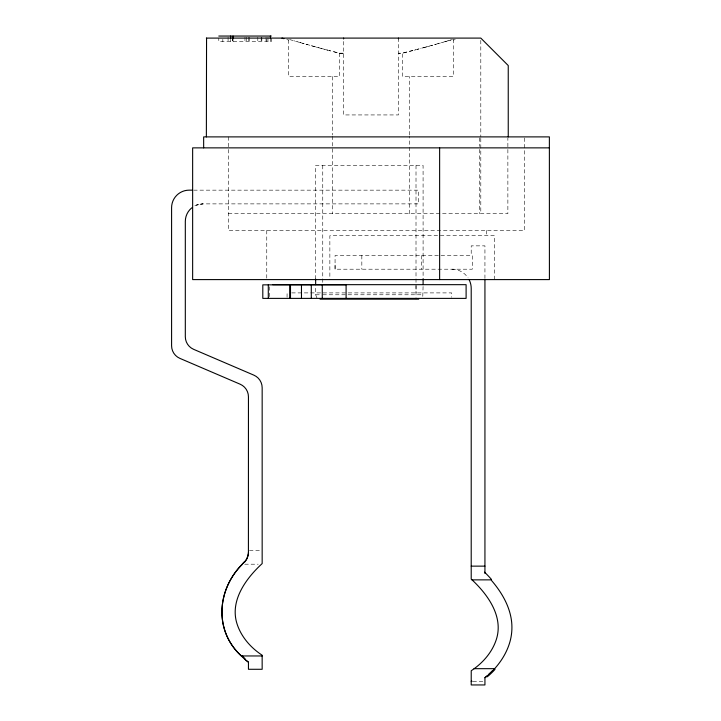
<?xml version="1.0" encoding="UTF-8"?>
<svg xmlns="http://www.w3.org/2000/svg" width="721" height="721" viewBox="0 0 721 721"><rect width="100%" height="100%" fill="white"/><g stroke="black" fill="none" stroke-linecap="round" stroke-linejoin="round"><path stroke-width="0.54" stroke-dasharray="3.6 2.7" d="M316.934 297.881L315.654 294.772L315.654 286.895M315.654 279.018L315.672 165.388L423.083 165.388L423.101 279.018M335.067 269.203L335.067 255.486L472.282 255.486L472.282 269.203L335.067 269.203L335.067 264.634M409.402 213.731L409.429 136.125M409.429 134.998L409.447 76.516M269.591 286.787L269.591 297.422M287.057 297.286L287.084 292.897L288.076 292.897M422.794 296.385L423.101 285.768M453.356 40.097L455.248 39.52M447.867 40.854L450.697 40.043M449.904 40.268L452.473 39.538M446.452 41.259L437.818 43.72M444.893 41.71L448.183 40.764M441.279 42.737L443 42.251M434.366 44.693L436.097 44.206M438.593 43.503L420.163 48.631M430.906 45.666L432.636 45.18M429.184 46.153L425.723 47.108M425.183 47.262L401.84 53.219M417.261 49.425L418.721 49.028M414.323 50.209L415.792 49.812M412.836 50.596L402.552 53.228L398.74 53.228M343.584 53.228L339.492 53.228L332.183 51.38M400.452 53.228L398.596 53.228M342.772 53.228L339.492 53.219L320.268 48.19M193.652 190.155L418.586 190.155L418.586 203.881L202.88 203.881L196.409 205.115L202.88 203.881A17.565 17.565 0 0 0 194.814 205.846M228.35 213.731L507.872 213.731L507.872 137.999M291.717 292.897L322.575 292.897M323.035 292.897L451.67 292.897L451.688 297.286M315.672 294.772L321.728 294.772M322.828 294.772L423.083 294.772M249.466 550.483L260.056 550.483M244.752 564.201L258.19 564.201M472.922 681.282L484.079 681.282M329.209 50.596L330.696 50.993M327.731 50.209L323.332 49.028M321.89 48.631L300.26 42.593M319.061 47.865L316.33 47.108M314.599 46.631L309.417 45.18M305.956 44.206L307.687 44.693M302.505 43.233L304.226 43.72M300.774 42.737L293.871 40.764M295.601 41.259L297.322 41.755M289.581 39.538L294.186 40.854M286.778 39.52L288.697 40.097M332.606 76.516L332.624 134.998M332.624 136.125L332.651 213.731M524.681 137.999L524.681 230.459L228.35 230.459L228.35 136.891M494.525 279.595L494.525 235.686L329.858 235.686L329.858 279.595M486.269 230.459L486.269 235.686M484.936 278.45L484.936 245.861L471.21 245.861L471.21 255.486M480.799 40.34L480.799 137.17M480.799 138.297L480.799 213.731M479.312 137.846L479.312 146.489M479.312 149.373L479.312 213.731M453.356 39.276L453.356 76.516L402.552 76.516L402.552 53.219M421.406 255.486L421.406 269.203M416.035 285.696L416.035 292.897M416.008 165.388L416.008 299.161M398.47 38.096L398.47 114.936L343.584 114.936L343.584 38.096M361.834 255.486L361.834 269.203M339.492 53.219L339.492 76.516L288.697 76.516L288.697 39.276M322.756 165.388L322.756 283.425M271.294 38.249L271.294 41.539L218.787 41.539L218.787 38.249M270.393 38.249L270.393 41.539M267.987 37.15L267.987 41.539M266.824 39.34L266.824 41.539M266.761 230.459L266.761 278.477M266.04 37.15L266.04 41.539M261.84 37.15L261.84 41.539M261.182 37.15L261.182 41.539M257.803 37.15L257.803 41.539M249.43 37.15L249.43 41.539M248.529 37.15L248.529 41.539M246.591 37.15L246.591 41.539M244.969 37.15L244.969 41.539M233.036 38.249L233.036 41.539M232.685 37.15L232.685 41.539M232.405 37.15L232.405 41.539M230.63 39.34L230.63 41.539M228.079 37.15L228.079 41.539M222.825 39.34L222.825 41.539M452.004 269.203A19.215 19.215 0 0 1 468.082 277.909"/><path stroke-width="1.08" d="M315.654 284.651L315.654 279.018M206.368 136.891L206.557 38.096M192.534 190.155L189.154 190.155A17.565 17.565 0 0 0 171.589 207.72L171.589 345.774A13.726 13.726 0 0 0 179.908 358.382L240.129 384.194A13.726 13.726 0 0 1 248.448 396.802L248.412 553.322M248.385 553.62L247.033 558.424M246.888 558.694L245.726 560.55M245.5 560.848L245.023 561.425M242.508 564.201C216.21 589.85 214.092 631.893 242.175 656.741C244.158 658.67 246.194 660.562 248.448 662.184L248.448 669.286L262.165 669.286L262.147 655.209C250.692 647.71 241.066 636.742 236.93 623.548C229.738 600.476 246.095 578.395 262.165 563.579L262.165 387.754A13.726 13.726 0 0 0 253.846 375.145L193.634 349.334A13.726 13.726 0 0 1 185.315 336.725L185.315 221.446A17.565 17.565 0 0 1 191.804 207.81M492.488 670.981C500.987 662.257 507.629 651.541 510.504 639.635A53.228 53.228 0 0 0 511.658 622.124C509.972 606.118 501.374 591.788 490.992 579.864L471.967 579.864M488.676 674.631L484.936 677.704L484.936 684.95L471.21 684.95L471.228 670.728C482.538 663.329 492.037 652.559 496.291 639.608C503.88 616.419 487.432 593.996 471.21 579.107L471.21 288.418A19.215 19.215 0 0 0 469.065 279.595M487.216 675.892L484.936 677.704M218.787 36.05L271.294 36.05M206.368 38.096L480.799 38.096L508.242 65.539L508.242 136.891M549.411 147.868L192.642 147.868L192.642 279.595L549.411 279.595L549.375 136.891L203.655 136.891L203.655 147.868M272.655 284.669L466.108 284.669L466.108 298.386L262.805 298.386L262.805 284.849L289.725 284.849L289.725 298.386M320.034 299.161L418.721 299.161M471.21 566.138L484.936 566.138M262.156 655.957L241.382 655.957C212.731 629.983 217.381 587.029 244.78 561.704A13.726 13.726 0 0 0 248.448 552.358M241.526 656.101L242.815 656.101M474.048 668.673L494.651 668.673M471.21 681.282L472.066 681.282M281.983 38.096L283.903 38.664M248.448 662.184L246.42 660.589M245.744 660.021L244.879 659.255M484.936 279.577L484.936 573.42M439.63 147.868L439.63 279.595M423.101 279.018L423.101 284.651M398.47 38.096L398.47 38.961M346.098 298.386L346.098 284.849L290.491 284.849L290.491 298.386M343.584 38.096L343.584 38.961M322.269 284.849L322.269 298.386M311.292 284.849L311.292 298.386M301.468 284.849L301.468 298.386M270.393 36.05L270.393 38.249M268.293 284.849L268.293 298.386M233.036 36.05L233.036 38.249M230.63 36.05L230.63 38.249M242.337 564.047A24.64 4.849 -48.6 0 1 244.716 561.425M245.086 561.56A9.743 8.409 -33.7 0 1 244.888 561.785M244.969 658.615A33.725 13.041 49.5 0 1 241.616 655.416M484.53 572.159A24.793 4.84 48.7 0 1 491.479 579.432M495.012 669.376A39.655 18.367 -54.2 0 1 487.261 676.794M492.389 670.683A40.052 17.34 -53.3 0 1 488.631 674.297"/></g></svg>
